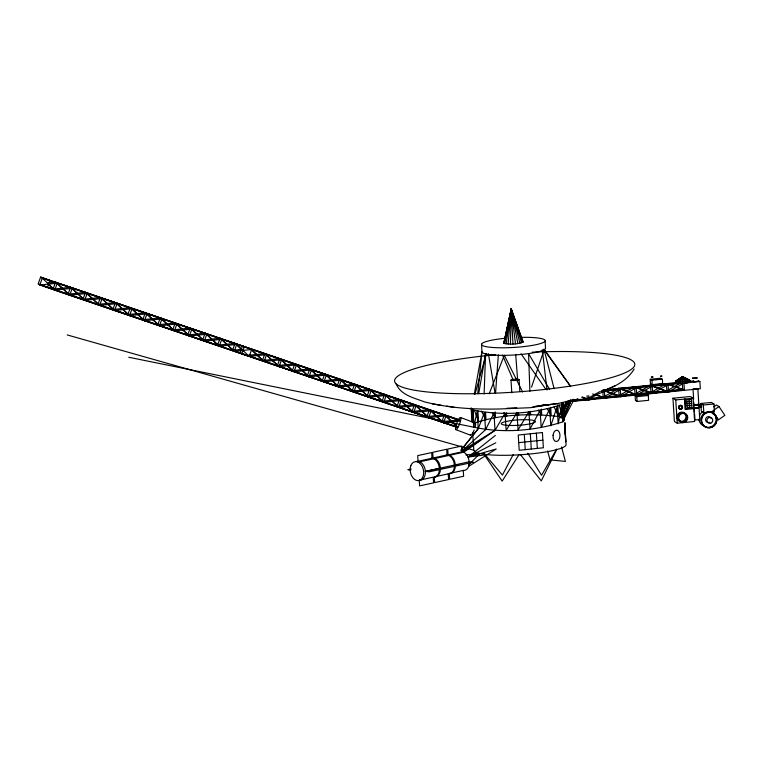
<?xml version="1.0" encoding="UTF-8"?>
<svg xmlns="http://www.w3.org/2000/svg" width="763" height="763" viewBox="0 0 763 763"><rect width="100%" height="100%" fill="white"/><g stroke="black" fill="none" stroke-linecap="round" stroke-linejoin="round"><path stroke-width="1.14" d="M511.229 311.466L511.229 309.091L523.084 342.043C517.247 344.533 510.037 344.552 503.818 343.34L511.229 309.091L523.084 342.043M510.437 344.065L511.229 309.091L522.645 342.444M562.197 417.628L571.382 400.317L573.08 401.338L700.329 388.739L699.871 381.519L683.963 383.093L684.421 390.313L666.824 390.866L652.603 393.46L650.915 392.44L650.219 379.268L660.806 378.219M472.316 421.805L472.631 409.912L471.133 408.11L472.001 421.92M460.966 450.456L478.248 428.672L477.161 411.41L473.718 427.185L472.631 409.912C501.711 416.083 533.575 413.804 561.787 404.543L563.437 402.549L562.875 421.805C534.663 431.066 502.788 433.346 473.718 427.185L128.766 357.256M469.264 462.578L468.701 466.346A9.442 6.486 77.7 0 1 463.255 470.428L449.264 473.48L449.626 479.278L463.618 476.236L463.255 470.428M484.104 394.013L485.583 353.994L482.702 352.954L481.949 351.724L481.548 344.18M564.744 426.612L564.906 422.635L565.698 441.853L564.782 425.62M565.221 434.233L565.393 430.256M495.588 392.85L498.334 354.9M511.057 311.399L511.229 309.091L517.896 329.12M508.129 344.027L511.229 309.091L521.577 342.845M477.743 393.67L481.949 351.724L474.3 394.185M510.428 314.928L511.229 309.091L514.214 319.382M506.174 343.894L511.229 309.091L519.956 343.236M478.697 393.651L485.583 353.994A31.874 4.902 -3.4 0 0 520.757 354.49A31.874 4.902 -3.4 0 0 545.535 348.472L545.125 340.927M508.902 321.633L511.229 309.091L512.536 314.785M504.705 343.655L511.229 309.091L517.877 343.569M503.818 343.34L511.229 309.091L511.763 312.506M504.267 341.414L511.229 309.091L515.483 343.827M474.958 394.29L486.317 353.593M680.663 382.187L682.484 376.674L690.067 380.527L682.551 382.12L677.439 382.072L675.446 381.357L682.484 376.674L689.866 380.241M531.534 387.137L544.124 349.816L570.571 386.374M457.504 427.414L39.838 285.009L42.308 278.123L40.62 277.103L38.15 283.989L457.476 427.433M562.989 419.516L570.524 399.64M561.091 418.258L567.939 400.756M489.188 393.832L504.305 355.329L522.636 391.982M563.142 419.64L571.382 400.317L682.732 389.283L684.421 390.313L666.366 383.646L652.155 386.24L634.558 386.793L620.338 389.397L603.848 389.912M556.856 449.321L541.282 480.881L520.395 454.576M461.892 451.152L485.526 429.76L493.947 413.079L495.034 430.351L463.837 452.182L418.086 462.159M560.767 417.256L569.389 400.432M563.447 419.831L573.08 401.338L572.946 399.278M513.194 454.586L502.426 475.082L484.009 453.422M566.604 401.243L558.497 416.512C530.752 413.288 501.434 414.061 474.815 422.969M556.618 449.13L541.577 475.244L527.748 453.251M568.321 400.937L558.497 416.512L563.027 418.01L564.525 419.812L562.875 421.805L561.787 404.543L558.192 423.856L557.104 406.593L550.791 425.821L549.703 408.558L541.186 427.566L540.099 410.303L530.018 428.968L528.931 411.705L518.067 429.941L516.98 412.678L506.136 430.408L505.049 413.145L495.034 430.351L461.873 450.876M519.05 454.643L502.159 481.11L483.599 453.727M678.917 382.168L682.484 376.674L690.067 380.527M634.158 369.025C627.596 379.974 615.979 386.297 604.277 390.418M461.09 449.96L478.248 428.672L484.438 412.487L485.526 429.76M698.517 407.194L701.626 407.223L701.445 404.304L698.088 404.867M697.659 404.276C699.652 403.436 700.11 407.49 698.65 407.69M680.882 378.41L682.484 376.674L689.189 380.003M677.439 382.072L682.484 376.674L689.762 380.851M699.7 419.831L695.331 419.793M469.054 464.524L479.813 453.546L487.09 454.624A46.238 7.315 -3.6 0 0 537.314 453.184A46.238 7.315 -3.6 0 0 566.089 444.676L564.849 424.133M676.323 381.891L682.484 376.674L688.979 381.176M495.349 435.454L468.11 457.047L469.293 461.787L473.413 462.197L459.421 465.249L455.301 464.839L469.293 461.787M677.735 380.413L682.484 376.674L685.765 379.116M675.646 381.653L682.484 376.674L687.778 381.481M713.739 406.917L716.447 404.991L718.965 406.526L724.85 415.31L718.536 419.803L716.018 418.277M718.965 406.526L712.652 411.009L718.536 419.803M675.446 381.357L682.484 376.674L683.667 378.19M462.483 452.039L479.03 441.109M468.701 466.346L496.208 448.997L468.11 457.047A9.442 6.486 77.7 0 0 462.082 451.82L461.72 446.021L447.728 449.073L448.091 454.872L462.082 451.82M577.906 398.591L573.08 401.338L587.291 398.744L604.887 398.191L619.108 395.587L636.704 395.043L650.915 392.44L668.512 391.886L682.732 389.283L682.341 383.102M599.852 391.591L587.291 398.744L582.179 396.979M678.049 382.845C664.306 386.307 649.923 383.722 636.247 387.823C619.642 387.432 602.455 389.035 588.979 399.764L571.382 400.317M682.999 383.646L668.512 391.886L650.467 385.22L635.007 394.013L620.796 396.617L603.199 397.17L588.979 399.764L581.826 397.294M651.974 379.955L652.603 393.46L636.247 387.823L620.796 396.617L619.108 395.587L618.65 388.367L636.704 395.043L652.155 386.24L668.512 391.886L668.064 384.666L652.603 393.46L635.007 394.013L618.65 388.367L603.199 397.17L595.016 394.347M680.348 383.169L666.824 390.866L666.366 383.646L678.727 383.255M495.816 442.778L468.11 457.047L487.09 454.624M698.469 404.771L698.145 404.314M607.424 389.044L615.522 385.639M675.751 381.042L682.484 376.674L686.233 381.758M694.797 404.495C692.537 404.476 693.662 409.14 695.97 408.014M698.269 407.795L698.879 407.7M557.925 403.513L533.223 406.717L557.925 403.513L566.623 401.538M447.061 454.929L433.069 457.981L432.716 452.306L446.708 449.254L447.061 454.929A9.604 6.6 77.7 0 1 454.395 465.068L458.429 465.468L444.438 468.52L440.404 468.12L454.395 465.068A9.604 6.6 77.7 0 1 448.253 473.871L448.606 479.546L434.614 482.588L434.261 476.913A9.604 6.6 77.7 0 0 440.261 466.88A9.604 6.6 77.7 0 0 431.343 458.134M432.049 458.239L418.057 461.291L417.704 455.606L431.696 452.564L432.049 458.239A9.604 6.6 77.7 0 1 439.24 467.128A9.604 6.6 77.7 0 1 434.958 477.018M411.104 468.978L407.881 469.684L410.904 469.979M425.392 471.42L439.383 468.377M434.261 476.913L448.253 473.861M419.249 480.223L433.241 477.171L433.594 482.845L419.602 485.897L419.249 480.223A9.604 6.6 77.7 0 0 425.249 470.18A9.604 6.6 77.7 0 0 416.331 461.434M541.93 405.096L544.067 404.714M698.269 404.895L695.083 405.134M697.773 407.881L698.45 407.814M661.111 379.049L661.855 379.001M693.786 381.099C690.048 381.891 697.802 382.196 697.086 381.052M697.077 388.758L693.062 388.815M697.716 404.991L696.39 405.124M697.201 407.947L697.897 407.909M551.096 404.4L530.485 407.69L499.384 408.987C474.195 409.531 448.701 408.138 424.238 401.777C413.947 397.828 401.042 395.282 396.169 384.037M47.945 282.978L55.575 282.196L459.965 420.527L42.308 278.123L54.793 290.112L443.589 422.692L455.749 426.431L39.218 284.351L54.793 290.112L72.218 288.328L84.703 300.307L102.118 298.524L114.612 310.512L132.028 308.719L144.512 320.708L161.937 318.924L174.422 330.904L191.847 329.12L204.331 341.109L221.747 339.316L234.241 351.304L251.656 349.521L264.141 361.5L281.566 359.716L294.051 371.705L311.476 369.912L323.96 381.901L341.385 380.117L353.87 392.096L371.285 390.313L383.779 402.292L401.195 400.508L413.68 412.497L431.105 410.713L443.589 422.692L459.917 421.023M39.838 285.009L57.263 283.226L70.52 287.298L459.316 419.879L441.901 421.672L429.416 409.683L411.991 411.467L399.507 399.488L382.082 401.271L369.597 389.283L352.172 391.076L339.688 379.087L322.272 380.871L309.778 368.891L292.363 370.675L279.878 358.686L262.453 360.479L249.968 348.491L251.656 349.521L249.196 356.407L247.498 355.377L264.923 353.593L279.096 366.602L296.521 364.819L309.005 376.798L326.43 375.014L338.915 387.003L356.331 385.21L368.825 397.199L386.24 395.415L398.725 407.394L416.15 405.611L428.634 417.59L446.059 415.806L457.762 427.042M518.716 442.645L542.884 440.165M465.916 454.958L479.813 453.546L475.282 452.049L473.785 450.246L67.192 334.928M650.219 379.268L651.774 380.212L662.36 379.163L662.742 385.191M662.637 383.589L652.05 384.638L650.496 383.694M603.876 389.836L677.735 382.521M687.959 381.5L693.634 380.937M601.025 391.314L680.558 383.427M635.112 395.615L646.623 394.481L648.312 395.501L636.8 396.646L635.112 395.615L635.417 400.432L637.105 401.452L648.617 400.317L648.207 393.899M672.937 398.229L690.334 396.512L693.147 398.219L694.607 421.481L677.22 423.198L674.406 421.491L672.937 398.229L675.76 399.936L693.147 398.219M686.805 401.805L691.545 401.338M686.929 403.751L691.669 403.284M700.835 403.484L711.431 402.435L713.949 403.97L714.435 411.648L703.839 412.697L701.321 411.171L700.835 403.484L703.352 405.019L713.949 403.97M701.445 404.304L699.07 404.543M687.053 405.706L691.793 405.229M701.626 407.223L699.251 407.461M693.758 407.843L685.756 408.634L685.145 399.011M693.805 408.644L685.107 409.502L684.449 399.078M696.581 408.043L697.258 407.986M506.909 408.243L516.675 407.862M696.581 407.995L694.731 408.014M601.139 391.076L604.439 390.971L620.796 396.617L620.338 389.397L604.887 398.191L592.622 393.956M652.718 379.907L651.783 380.155M698.65 419.459L699.137 419.497M694.549 405.096L695.217 405.086M432.201 403.827L441.567 405.344M446.66 406.116L454.462 407.385M694.74 405.058L693.748 404.848M42.308 278.123L57.263 283.226L69.748 295.214L87.173 293.421L99.657 305.41L117.073 303.626L129.567 315.605L146.982 313.822L159.467 325.811L176.892 324.017L189.377 336.006L206.802 334.223L219.286 346.202L236.702 344.418L249.196 356.407L266.611 354.614L264.141 361.5L262.453 360.479L264.923 353.593L279.096 366.602L281.566 359.716L279.878 358.686L277.408 365.572L294.833 363.789L296.521 364.819L294.051 371.705L292.363 370.675L294.833 363.789L309.005 376.798L311.476 369.912L309.778 368.891L307.317 375.777L324.733 373.984L326.43 375.014L323.96 381.901L322.272 380.871L324.733 373.984L338.915 387.003L341.385 380.117L339.688 379.087L337.227 385.973L354.642 384.19L356.331 385.21L353.87 392.096L352.172 391.076L354.642 384.19L368.825 397.199L371.285 390.313L369.597 389.283L367.127 396.169L384.552 394.385L386.24 395.415L383.779 402.292L382.082 401.271L384.552 394.385L398.725 407.394L401.195 400.508L399.507 399.488L397.037 406.374L414.462 404.581L416.15 405.611L413.68 412.497L411.991 411.467L414.462 404.581L428.634 417.59L431.105 410.713L429.416 409.683L426.946 416.569L444.362 414.786L446.059 415.806L443.589 422.692L441.901 421.672L444.362 414.786L456.074 426.021M459.316 419.879L40.62 277.103L57.263 283.226L54.793 290.112L48.422 284.589M682.732 389.283L666.366 383.646L650.915 392.44L634.558 386.793L619.108 395.587L603.771 390.303M687.692 381.948L688.121 382.578A5.494 0.868 -3.6 0 1 678.879 383.493L677.611 382.73A5.494 0.868 -3.6 0 1 678.193 382.482M521.968 341.357L522.846 341.671M460.547 417.495A6.514 1.488 -69.2 0 1 458.096 427.29A6.514 1.488 -69.2 0 1 455.883 425.859A6.514 1.488 -69.2 0 1 460.547 417.495L475.273 423.084M455.797 429.598L470.523 435.196M698.183 380.489L699.871 381.519M650.467 385.22L652.155 386.24M636.704 395.043L635.007 394.013L634.558 386.793L636.247 387.823L637.105 401.452M48.098 279.649L49.786 280.679L47.316 287.565L45.627 286.535M516.503 412.535L518.678 415.253L518.535 412.945M528.444 411.982L530.609 414.776L530.399 411.324M503.847 412.487L506.727 416.216L506.508 412.764M543.952 349.063L570.648 386.402M538.325 410.027L541.711 414.843L541.349 409.082M521.024 353.746L545.803 389.254M492.221 412.773L495.559 417.628L495.197 411.867M711.44 411.438L713.405 414.366M547.1 408.491L551.22 415.434L550.714 407.375M549.532 389.254L528.549 353.593L529.894 391.228M481.434 411.209L485.955 419.364L485.526 412.459M554.072 406.803L558.497 416.512L557.772 405M502.588 355.196L513.108 379.917M474.433 410.465L478.554 421.329L477.905 410.971M684.449 381.967L682.484 376.674L682.551 382.12M559.06 404.762L563.027 418.01L562.093 403.045M561.549 446.946L565.412 461.415L550.009 459.879L547.624 450.981M544.124 349.816L554.11 388.663M471.133 408.11L473.871 423.379L473.003 409.569M488.368 353.679L495.025 392.907M562.245 402.988L564.525 419.812L563.437 402.549M542.312 349.75L547.004 389.988M511.42 311.457L511.229 309.091L512.946 343.999M515.693 354.423L517.629 380.022M703.352 405.019L703.839 412.697M701.111 404.104L701.292 407.022M697.83 388.443L699.728 418.572M693.071 389.874L693.653 399.144M693.872 402.626L694.025 404.943M694.168 407.261L694.464 411.896M694.607 414.214L694.969 420.003M689.056 399.631L689.542 407.413M675.76 399.936L677.22 423.198M646.519 392.878L646.623 394.481M635.217 393.994L635.331 395.806M604.439 390.971L604.887 398.191L603.199 397.17L602.741 389.95M588.721 395.644L588.979 399.764L587.291 398.744L587.1 395.644M536.37 433.165L537.324 448.406M530.323 433.785L531.286 449.026M524.286 434.405L525.24 449.645M519.088 379.65A4.073 0.639 -3.6 0 1 512.765 380.527A4.073 0.639 -3.6 0 1 513.251 379.383A4.073 0.639 -3.6 0 1 519.088 379.65L519.822 391.247M510.991 380.05L511.792 392.811M472.669 432.478L473.785 450.246M687.425 381.119A5.494 0.868 -3.6 0 1 685.365 381.557M703.209 425.62A7.945 7.649 -58.8 0 1 698.927 419.221M699.709 415.206A7.945 7.649 -58.8 0 1 702.351 412.058M709.399 422.33A2.976 2.871 -58.8 0 1 705.727 420.604A2.976 2.871 -58.8 0 1 707.549 416.808A2.976 2.871 -58.8 0 1 711.221 418.534M683.619 412.964A4.444 4.282 -58.8 0 1 684.096 420.556A4.444 4.282 -58.8 0 1 677.391 417.399M677.468 416.255A4.444 4.282 -58.8 0 1 681.426 412.592M682.008 421.786A4.883 4.702 -58.8 0 1 677.01 417.857A4.883 4.702 -58.8 0 1 680.586 412.316A4.883 4.702 -58.8 0 1 686.204 415.272M686.366 417.762A4.883 4.702 -58.8 0 1 685.269 420.041M520.49 337.36A31.874 4.902 -3.4 0 1 539.803 343.77A31.874 4.902 -3.4 0 1 487.462 346.898A31.874 4.902 -3.4 0 1 505.173 338.276M532.173 352.182A120.382 19.418 -4 0 1 616.18 376.13A120.382 19.418 -4 0 1 414.538 390.217A120.382 19.418 -4 0 1 495.702 354.728M474.863 423.074A6.514 1.488 -69.2 0 1 475.196 426.822M474.176 429.96A6.514 1.488 -69.2 0 1 470.275 434.776M446.403 455.015A9.442 6.486 77.7 0 1 455.168 463.618A9.442 6.486 77.7 0 1 449.264 473.48M553.051 435.301L553.232 438.191A5.656 3.472 -86.4 0 0 558.764 439.898A5.656 3.472 -86.4 0 0 558.192 430.771A5.656 3.472 -86.4 0 0 553.051 435.301M55.575 282.196L53.105 289.082L70.52 287.298L72.218 288.328L69.748 295.214L55.575 282.196M70.52 287.298L68.06 294.184L85.475 292.401L87.173 293.421L84.703 300.307L70.52 287.298M85.475 292.401L83.014 299.287L100.43 297.494L102.118 298.524L99.657 305.41L85.475 292.401M100.43 297.494L97.969 304.38L115.385 302.596L117.073 303.626L114.612 310.512L100.43 297.494M115.385 302.596L112.914 309.482L130.339 307.699L132.028 308.719L129.567 315.605L115.385 302.596M130.339 307.699L127.869 314.585L145.294 312.792L146.982 313.822L144.512 320.708L130.339 307.699M145.294 312.792L142.824 319.678L160.249 317.894L161.937 318.924L159.467 325.811L145.294 312.792M160.249 317.894L157.779 324.78L175.204 322.997L176.892 324.017L174.422 330.904L160.249 317.894M175.204 322.997L172.734 329.883L190.149 328.09L191.847 329.12L189.377 336.006L175.204 322.997M190.149 328.09L187.688 334.976L205.104 333.193L206.802 334.223L204.331 341.109L190.149 328.09M205.104 333.193L202.643 340.079L220.059 338.295L221.747 339.316L219.286 346.202L205.104 333.193M220.059 338.295L217.598 345.181L235.014 343.388L236.702 344.418L234.241 351.304L220.059 338.295M235.014 343.388L232.543 350.274L241.261 349.387L235.014 343.388M242.539 345.954L240.068 352.84L241.766 353.87L244.227 346.984L242.539 345.954M651.43 377.094L652.89 377.046L651.43 377.094M660.558 376.188L662.026 376.14L660.644 376.159M692.413 378.19L697.182 378.019L692.413 378.19M439.23 468.358L425.239 471.41L429.283 471.811L443.274 468.759L439.23 468.358M542.407 432.545L518.239 435.024L519.202 450.265L543.37 447.786L542.407 432.545M691.421 399.392L686.681 399.86L687.167 407.652L691.917 407.175L691.421 399.392M410.79 465.811A9.604 6.6 77.7 0 0 417.514 480.595A9.604 6.6 77.7 0 0 422.454 466.975A9.604 6.6 77.7 0 0 410.79 465.811M509.741 425.458A17.091 2.699 -3.6 0 0 535.435 421.567A17.091 2.699 -3.6 0 0 509.942 420.756A17.091 2.699 -3.6 0 0 509.741 425.458M711.631 427.347A7.945 7.649 -58.8 0 0 714.263 413.908A7.945 7.649 -58.8 0 0 701.578 418.696A7.945 7.649 -58.8 0 0 711.631 427.347M710.925 426.87A7.878 7.582 -58.8 0 0 713.539 413.536A7.878 7.582 -58.8 0 0 700.959 418.286A7.878 7.582 -58.8 0 0 710.925 426.87M711.612 427.29A7.878 7.582 -58.8 0 0 714.225 413.956A7.878 7.582 -58.8 0 0 701.645 418.706A7.878 7.582 -58.8 0 0 711.612 427.29M710.773 423.16A2.976 2.871 -58.8 0 0 711.765 418.124A2.976 2.871 -58.8 0 0 707.005 419.917A2.976 2.871 -58.8 0 0 710.773 423.16M680.854 408.634A1.631 1.564 -58.8 0 0 681.388 405.878A1.631 1.564 -58.8 0 0 678.793 406.86A1.631 1.564 -58.8 0 0 680.854 408.634M681.225 408.863A1.631 1.564 -58.8 0 0 681.769 406.107A1.631 1.564 -58.8 0 0 679.165 407.089A1.631 1.564 -58.8 0 0 681.225 408.863M680.93 408.882A1.898 1.831 -58.8 0 0 681.559 405.668A1.898 1.831 -58.8 0 0 678.536 406.813A1.898 1.831 -58.8 0 0 680.93 408.882M681.311 409.111A1.898 1.831 -58.8 0 0 681.941 405.897A1.898 1.831 -58.8 0 0 678.908 407.041A1.898 1.831 -58.8 0 0 681.311 409.111M684.401 421.891A4.444 4.282 -58.8 0 0 685.88 414.376A4.444 4.282 -58.8 0 0 678.784 417.046A4.444 4.282 -58.8 0 0 684.401 421.891M684.535 422.301A4.883 4.702 -58.8 0 0 686.156 414.032A4.883 4.702 -58.8 0 0 678.364 416.979A4.883 4.702 -58.8 0 0 684.535 422.301"/></g></svg>
